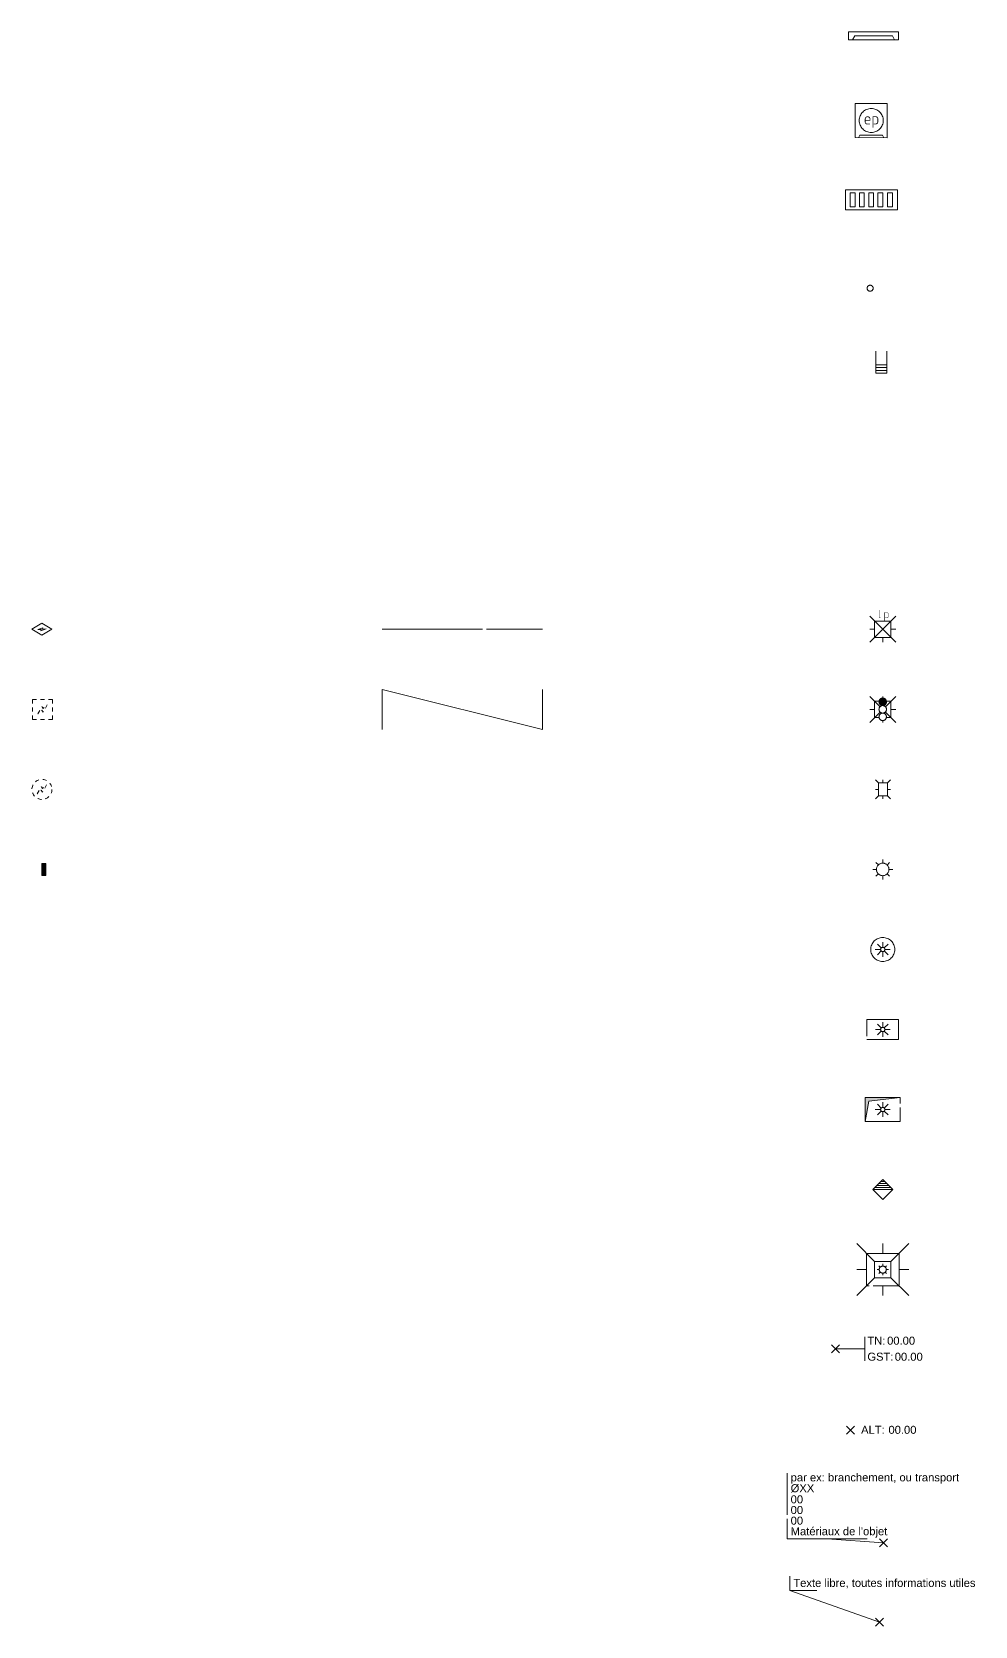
# Model space of a CAD drawing. Header units: metres. Extents: x 3068 to 3311, y 1718 to 1911.
# Drawn here: x 3100.8 to 3124.36, y 1824.65 to 1864.49 of the extents above; entities that cross this region are included whole.
import ezdxf
from ezdxf.enums import TextEntityAlignment as Align

# ---------------------------------------------------------------- set-up
doc = ezdxf.new("R2010")
doc.units = ezdxf.units.M
doc.header["$PDMODE"] = 3
doc.header["$PDSIZE"] = 0.1
for name, pattern in [('GL_0461', [2.5, 2.5, 0]), ('Rec_Continu', [2.5, 2.5, 0]), ('Socle_Continu', [2.5, 2.5, 0]), ('Socle_Discontinu', [0.075, 0.05, -0.025])]:
    doc.linetypes.add(name, pattern=pattern)
doc.layers.add('EAUPL_SCS', color=5, linetype='Socle_Continu', lineweight=13, true_color=0x0000ff)
doc.layers.add('EAUPL_SCT', color=5, linetype='Socle_Continu', lineweight=13, true_color=0x0000ff)
for name, color, linetype, lineweight in [('ECPUB_SCI', 30, 'Socle_Continu', 13), ('ECPUB_SCS', 30, 'Socle_Continu', 13), ('ELECT_SCT', 1, 'Socle_Continu', 13)]:
    doc.layers.add(name, color=color, linetype=linetype, lineweight=lineweight)
doc.styles.add('Reseaux', font='arial.ttf')
doc.styles.get("Standard").update_dxf_attribs({"font": 'arial.ttf'})
doc.linetypes.add('GL_0462', pattern='A,3.5,-0.254,["☼",Standard,S=0.254,R=0,X=-0.15,Y=-0.127],-0.254', length=4.008)

# ---------------------------------------------------------------- blocks, each defined once
blk = doc.blocks.new('GP_0489')
at = {"layer": 'ECPUB_SCS', "linetype": 'Socle_Continu'}
for p, q in [((-0.65, 0.65), (-0.206, 0.206)), ((0, 0.406), (0, 0.65)), ((0.206, 0.206), (0.65, 0.65)), ((-0.406, 0), (-0.65, 0)), ((-0.089, 0), (-0.142, 0)), ((-0.063, 0.063), (-0.097, 0.097)), ((0, 0.089), (0, 0.142)), ((0.063, 0.063), (0.097, 0.097)), ((0.089, 0), (0.142, 0)), ((0.406, 0), (0.65, 0)), ((-0.206, -0.206), (-0.65, -0.65)), ((-0.097, -0.097), (-0.063, -0.063)), ((0, -0.089), (0, -0.142)), ((0.063, -0.063), (0.097, -0.097)), ((0.65, -0.65), (0.206, -0.206)), ((0, -0.406), (0, -0.65))]:
    blk.add_line(p, q, dxfattribs=at)
at = {"layer": 'ECPUB_SCS', "linetype": 'Socle_Continu', "flags": 128}
for points in [[(0.406, -0.406), (0.406, 0.406), (-0.406, 0.406), (-0.406, -0.406)], [(0.206, -0.206), (0.206, 0.206), (-0.206, 0.206), (-0.206, -0.206)]]:
    blk.add_lwpolyline(points, close=True, dxfattribs=at)
at = {"layer": 'ECPUB_SCS', "linetype": 'Socle_Continu'}
blk.add_circle((0, 0), 0.0886, dxfattribs=at)
at = {"layer": 'ECPUB_SCS', "linetype": 'Socle_Continu', "flags": 9}
for tag, p in [('ID', (1.047, 0.608)), ('NATURE', (1.047, 0.287)), ('FAMILLE', (1.047, -0.035)), ('CALQUE', (1.047, -0.356)), ('PCRS', (1.047, -0.677))]:
    blk.add_attdef(tag, p, '', height=0.2, dxfattribs=at)
blk = doc.blocks.new('GP_0485')
at = {"layer": 'ECPUB_SCS', "linetype": 'Socle_Continu'}
for p, q in [((-0.186, 0), (-0.053, 0)), ((-0.133, 0.133), (-0.038, 0.038)), ((0, 0.186), (0, 0.053)), ((0.133, 0.133), (0.038, 0.038)), ((0.053, 0), (0.186, 0)), ((-0.133, -0.133), (-0.038, -0.038)), ((0, -0.053), (0, -0.186)), ((0, -0.106), (0, -0.186)), ((0.133, -0.133), (0.038, -0.038))]:
    blk.add_line(p, q, dxfattribs=at)
for radius in [0.3, 0.0532]:
    blk.add_circle((0, 0), radius, dxfattribs=at)
at = {"layer": 'ECPUB_SCS', "linetype": 'Socle_Continu', "flags": 9}
for tag, p in [('NATURE', (0.661, 0.271)), ('ID', (0.661, 0.592)), ('FAMILLE', (0.661, -0.051)), ('CALQUE', (0.661, -0.372)), ('PCRS', (0.661, -0.693))]:
    blk.add_attdef(tag, p, '', height=0.2, dxfattribs=at)
blk = doc.blocks.new('GP_0484')
at = {"layer": 'ECPUB_SCS', "linetype": 'Socle_Continu'}
for p, q in [((-0.156, 0), (-0.25, 0)), ((-0.11, 0.111), (-0.172, 0.172)), ((0, 0.156), (0, 0.25)), ((0.11, 0.11), (0.172, 0.172)), ((0.156, 0), (0.25, 0)), ((-0.172, -0.172), (-0.11, -0.11)), ((0, -0.156), (0, -0.25)), ((0.111, -0.11), (0.172, -0.172))]:
    blk.add_line(p, q, dxfattribs=at)
blk.add_circle((0, 0), 0.156, dxfattribs=at)
at = {"layer": 'ECPUB_SCS', "linetype": 'Socle_Continu', "flags": 9}
for tag, p in [('NATURE', (0.628, 0.23)), ('ID', (0.628, 0.552)), ('FAMILLE', (0.628, -0.091)), ('CALQUE', (0.628, -0.412)), ('PCRS', (0.628, -0.733))]:
    blk.add_attdef(tag, p, '', height=0.2, dxfattribs=at)
blk = doc.blocks.new('GP_0482')
at = {"layer": 'ECPUB_SCS', "linetype": 'Socle_Continu'}
h = blk.add_hatch(color=256, dxfattribs=at)
h.dxf.hatch_style = 1
edge = h.paths.add_edge_path()
edge.add_arc((0, 0.188), 0.0937, 0, 360)
for p, q in [((-0.325, 0.325), (-0.066, 0.066)), ((-0.203, 0), (-0.325, 0)), ((-0.092, 0.203), (-0.203, 0.203)), ((-0.203, 0.203), (-0.203, -0.203)), ((0, 0.281), (0, 0.325)), ((0.066, 0.066), (0.325, 0.325)), ((0.203, 0.203), (0.092, 0.203)), ((0.203, 0.203), (0.203, -0.203)), ((0.203, 0), (0.325, 0)), ((-0.066, -0.066), (-0.325, -0.325)), ((-0.203, -0.203), (-0.092, -0.203)), ((0, -0.281), (0, -0.325)), ((0.325, -0.325), (0.066, -0.066)), ((0.092, -0.203), (0.203, -0.203))]:
    blk.add_line(p, q, dxfattribs=at)
for centre in [(0, 0.188), (0, 0), (0, -0.187)]:
    blk.add_circle(centre, 0.0937, dxfattribs=at)
at = {"layer": 'ECPUB_SCS', "linetype": 'Socle_Continu', "flags": 9}
for tag, p in [('NATURE', (0.749, 0.237)), ('ID', (0.749, 0.559)), ('FAMILLE', (0.749, -0.084)), ('CALQUE', (0.749, -0.405)), ('PCRS', (0.749, -0.726))]:
    blk.add_attdef(tag, p, '', height=0.2, dxfattribs=at)
blk = doc.blocks.new('GP_0481')
at = {"layer": 'ECPUB_SCS', "linetype": 'Socle_Continu'}
for p, q in [((-0.325, 0.325), (0, 0)), ((0, 0), (-0.325, -0.325)), ((-0.203, 0), (-0.325, 0)), ((0.203, 0.203), (-0.203, 0.203)), ((-0.203, 0.203), (-0.203, -0.203)), ((0, 0), (0.325, 0.325)), ((0.325, -0.325), (0, 0)), ((0.203, 0.203), (0.203, -0.203)), ((0.203, 0), (0.325, 0)), ((-0.203, -0.203), (0.203, -0.203)), ((0, -0.203), (0, -0.325))]:
    blk.add_line(p, q, dxfattribs=at)
at = {"layer": 'ECPUB_SCS', "linetype": 'Socle_Continu', "const_width": 0.01, "flags": 128}
for points in [[(-0.092, 0.487), (-0.092, 0.321, 0.378783), (-0.059, 0.287), (-0.048, 0.287)], [(0.048, 0.22), (0.048, 0.42), (0.098, 0.42, -0.410802), (0.137, 0.381), (0.137, 0.323, -0.396178), (0.098, 0.287), (0.059, 0.287)]]:
    blk.add_lwpolyline(points, format="xyb", dxfattribs=at)
at = {"layer": 'ECPUB_SCS', "linetype": 'Socle_Continu', "flags": 9}
for tag, p in [('NATURE', (0.722, 0.266)), ('ID', (0.722, 0.587)), ('FAMILLE', (0.722, -0.055)), ('CALQUE', (0.722, -0.377)), ('PCRS', (0.722, -0.698))]:
    blk.add_attdef(tag, p, '', height=0.2, dxfattribs=at)
blk = doc.blocks.new('FP_0444')
at = {"layer": 'ELECT_SCT', "linetype": 'Socle_Continu'}
blk.add_hatch(color=256, dxfattribs=at).paths.add_polyline_path([(0.099, 0.15), (0.101, -0.15), (0.001, -0.15), (-0.001, 0.15)])
at = {"layer": 'ELECT_SCT', "linetype": 'Socle_Continu', "flags": 128}
blk.add_lwpolyline([(0.001, -0.15), (-0.001, 0.15), (0.099, 0.15), (0.101, -0.15)], close=True, dxfattribs=at)
at = {"layer": 'ELECT_SCT', "linetype": 'Socle_Continu', "flags": 9}
for tag, p in [('NATURE', (0.672, 0.232)), ('ID', (0.672, 0.553)), ('FAMILLE', (0.672, -0.089)), ('CALQUE', (0.672, -0.411))]:
    blk.add_attdef(tag, p, '', height=0.2, dxfattribs=at)
blk = doc.blocks.new('FP_0441')
at = {"layer": 'ELECT_SCT', "linetype": 'Socle_Continu', "flags": 128}
blk.add_lwpolyline([(0, 0.15), (0.25, 0), (0, -0.15), (-0.25, 0)], close=True, dxfattribs=at)
blk.add_lwpolyline([(-0.106, -0.007), (0.02, 0.038), (0.015, 0.003), (0.104, 0.009), (-0.023, -0.04), (-0.015, -0.002), (-0.106, -0.007)], dxfattribs=at)
at = {"layer": 'ELECT_SCT', "linetype": 'Socle_Continu', "flags": 9}
for tag, p in [('ID', (0.739, -0.018)), ('NATURE', (0.739, -0.339)), ('CALQUE', (0.739, -0.981)), ('FAMILLE', (0.739, -0.66))]:
    blk.add_attdef(tag, p, '', height=0.2, dxfattribs=at)
blk = doc.blocks.new('FP_0442')
at = {"layer": 'ELECT_SCT', "linetype": 'Socle_Discontinu'}
blk.add_lwpolyline([(0, 0), (0.5, 0), (0.5, 0.5), (0, 0.5)], close=True, dxfattribs=at)
at = {"layer": 'ELECT_SCT', "linetype": 'Socle_Discontinu', "flags": 128}
blk.add_lwpolyline([(0.131, 0.135), (0.236, 0.316), (0.265, 0.269), (0.365, 0.367), (0.262, 0.179), (0.234, 0.233), (0.131, 0.135)], dxfattribs=at)
at = {"layer": 'ELECT_SCT', "linetype": 'Socle_Discontinu', "flags": 9}
for tag, p in [('ID', (0.927, 0.336)), ('NATURE', (0.927, 0.014)), ('FAMILLE', (0.927, -0.307)), ('CALQUE', (0.927, -0.628))]:
    blk.add_attdef(tag, p, '', height=0.2, dxfattribs=at)
blk = doc.blocks.new('FP_0443')
at = {"layer": 'ELECT_SCT', "linetype": 'Socle_Discontinu', "flags": 128}
blk.add_lwpolyline([(-0.119, -0.115), (-0.014, 0.066), (0.015, 0.019), (0.115, 0.117), (0.012, -0.071), (-0.016, -0.017), (-0.119, -0.115)], dxfattribs=at)
at = {"layer": 'ELECT_SCT', "linetype": 'Socle_Discontinu'}
blk.add_circle((0, 0), 0.25, dxfattribs=at)
at = {"layer": 'ELECT_SCT', "linetype": 'Socle_Discontinu', "flags": 9}
for tag, p in [('ID', (0.759, 0.116)), ('NATURE', (0.759, -0.205)), ('FAMILLE', (0.759, -0.527)), ('CALQUE', (0.759, -0.848))]:
    blk.add_attdef(tag, p, '', height=0.2, dxfattribs=at)
blk = doc.blocks.new('GP_0483')
at = {"layer": 'ECPUB_SCS', "linetype": 'Socle_Continu'}
for p, q in [((-0.182, 0.238), (-0.107, 0.163)), ((-0.182, 0), (-0.107, 0)), ((-0.107, 0.163), (0.118, 0.163)), ((-0.107, -0.162), (-0.107, 0.163)), ((0.006, 0.163), (0.006, 0.238)), ((0.118, 0.163), (0.193, 0.238)), ((0.118, 0.163), (0.118, -0.162)), ((0.118, 0), (0.193, 0)), ((-0.182, -0.237), (-0.107, -0.162)), ((0.118, -0.162), (-0.107, -0.162)), ((0.006, -0.162), (0.006, -0.237)), ((0.118, -0.162), (0.193, -0.237))]:
    blk.add_line(p, q, dxfattribs=at)
at = {"layer": 'ECPUB_SCS', "linetype": 'Socle_Continu', "flags": 9}
for tag, p in [('NATURE', (0.717, 0.228)), ('ID', (0.717, 0.549)), ('FAMILLE', (0.717, -0.094)), ('CALQUE', (0.717, -0.415))]:
    blk.add_attdef(tag, p, '', height=0.2, dxfattribs=at)
blk = doc.blocks.new('GP_0486')
at = {"layer": 'ECPUB_SCS', "linetype": 'Socle_Continu'}
for p, q in [((0.396, 0.436), (0.396, 0.303)), ((0.21, 0.25), (0.342, 0.25)), ((0.263, 0.383), (0.358, 0.288)), ((0.263, 0.117), (0.358, 0.212)), ((0.396, 0.197), (0.396, 0.064)), ((0.396, 0.144), (0.396, 0.064)), ((0.528, 0.383), (0.433, 0.288)), ((0.528, 0.117), (0.433, 0.212)), ((0.449, 0.25), (0.582, 0.25))]:
    blk.add_line(p, q, dxfattribs=at)
at = {"layer": 'ECPUB_SCS', "linetype": 'Socle_Continu', "flags": 128}
blk.add_lwpolyline([(0, 0), (0.791, 0), (0.791, 0.5), (0, 0.5)], close=True, dxfattribs=at)
at = {"layer": 'ECPUB_SCS', "linetype": 'Socle_Continu'}
blk.add_circle((0.395, 0.25), 0.0532, dxfattribs=at)
at = {"layer": 'ECPUB_SCS', "linetype": 'Socle_Continu', "flags": 9}
for tag, p in [('ID', (1.156, 0.769)), ('NATURE', (1.156, 0.447)), ('CALQUE', (1.156, -0.195)), ('FAMILLE', (1.156, 0.126)), ('PCRS', (1.156, -0.516))]:
    blk.add_attdef(tag, p, '', height=0.2, dxfattribs=at)
blk = doc.blocks.new('GP_0487')
at = {"layer": 'ECPUB_SCS', "linetype": 'Socle_Continu'}
blk.add_hatch(color=256, dxfattribs=at).paths.add_polyline_path([(0.093, 0.509), (0, 0), (0, 0.6), (0.874, 0.6)])
for p, q in [((0.304, 0.433), (0.399, 0.338)), ((0.437, 0.486), (0.437, 0.353)), ((0.57, 0.433), (0.475, 0.338)), ((0.251, 0.3), (0.384, 0.3)), ((0.304, 0.167), (0.399, 0.262)), ((0.437, 0.247), (0.437, 0.114)), ((0.437, 0.194), (0.437, 0.114)), ((0.57, 0.167), (0.475, 0.262)), ((0.49, 0.3), (0.623, 0.3))]:
    blk.add_line(p, q, dxfattribs=at)
at = {"layer": 'ECPUB_SCS', "linetype": 'Socle_Continu', "flags": 128}
blk.add_lwpolyline([(0.874, 0), (0, 0), (0, 0.6), (0.874, 0.6)], close=True, dxfattribs=at)
at = {"layer": 'ECPUB_SCS', "linetype": 'Socle_Continu'}
blk.add_lwpolyline([(0.093, 0.509), (0, 0), (0, 0.6), (0.874, 0.6)], close=True, dxfattribs=at)
blk.add_circle((0.437, 0.3), 0.0532, dxfattribs=at)
at = {"layer": 'ECPUB_SCS', "linetype": 'Socle_Continu', "flags": 9}
for tag, p in [('ID', (1.167, 0.854)), ('NATURE', (1.167, 0.533)), ('FAMILLE', (1.167, 0.212)), ('CALQUE', (1.167, -0.109)), ('PCRS', (1.167, -0.431))]:
    blk.add_attdef(tag, p, '', height=0.2, dxfattribs=at)
blk = doc.blocks.new('GP_0488')
at = {"layer": 'ECPUB_SCS', "linetype": 'Socle_Continu'}
for p, q in [((0.25, 0), (-0.25, 0)), ((0.2, 0.05), (-0.2, 0.05)), ((0.15, 0.1), (-0.15, 0.1)), ((0.1, 0.15), (-0.1, 0.15)), ((0.05, 0.2), (-0.05, 0.2))]:
    blk.add_line(p, q, dxfattribs=at)
at = {"layer": 'ECPUB_SCS', "linetype": 'Socle_Continu', "flags": 128}
blk.add_lwpolyline([(0, -0.25), (-0.25, 0), (0, 0.25), (0.25, 0)], close=True, dxfattribs=at)
at = {"layer": 'ECPUB_SCS', "linetype": 'Socle_Continu', "flags": 9}
for tag, p in [('NATURE', (0.714, 0.267)), ('ID', (0.714, 0.589)), ('FAMILLE', (0.714, -0.054)), ('CALQUE', (0.714, -0.375)), ('PCRS', (0.714, -0.697))]:
    blk.add_attdef(tag, p, '', height=0.2, dxfattribs=at)
blk = doc.blocks.new('*U296')
at = {"layer": 'ECPUB_SCI', "linetype": 'Socle_Continu'}
blk.add_line((-1.406, 0.102), (0, 0), dxfattribs=at)
at = {"layer": 'ECPUB_SCI', "linetype": 'Socle_Continu', "flags": 128}
blk.add_lwpolyline([(-0.406, 0.102), (-2.406, 0.102), (-2.406, 1.741)], dxfattribs=at)
at = {"layer": 'ECPUB_SCI', "linetype": 'Socle_Continu'}
blk.add_point((0, 0), dxfattribs=at)
for tag, p in [('TYPE', (-2.318, 1.536)), ('DIAM', (-2.318, 1.265)), ('NBR', (-2.318, 0.987)), ('LARG', (-2.318, 0.721)), ('HAUT', (-2.318, 0.455)), ('MATER', (-2.318, 0.19))]:
    blk.add_attdef(tag, p, '', height=0.2, dxfattribs=at)
at = {"layer": 'ECPUB_SCI', "linetype": 'Socle_Continu', "flags": 9}
for tag, p in [('ID', (2.47, 1.418)), ('NATURE', (2.47, 1.097)), ('FAMILLE', (2.47, 0.776)), ('CALQUE', (2.47, 0.454))]:
    blk.add_attdef(tag, p, '', height=0.2, dxfattribs=at)
blk = doc.blocks.new('*U298')
at = {"layer": 'ECPUB_SCI', "linetype": 'Socle_Continu'}
blk.add_line((-2.238, 0.792), (0, 0), dxfattribs=at)
at = {"layer": 'ECPUB_SCI', "linetype": 'Socle_Continu', "flags": 128}
blk.add_lwpolyline([(-1.565, 0.792), (-2.238, 0.792), (-2.238, 1.149)], dxfattribs=at)
at = {"layer": 'ECPUB_SCI', "linetype": 'Socle_Continu'}
blk.add_point((0, 0), dxfattribs=at)
blk.add_attdef('TXT', (-2.149, 0.88), '', height=0.2, dxfattribs=at)
at = {"layer": 'ECPUB_SCI', "linetype": 'Socle_Continu', "flags": 9}
for tag, p in [('NATURE', (1.967, -0.177)), ('ID', (1.967, 0.144)), ('FAMILLE', (1.967, -0.499)), ('CALQUE', (1.967, -0.82)), ('PCRS', (1.967, -1.141))]:
    blk.add_attdef(tag, p, '', height=0.2, dxfattribs=at)
blk = doc.blocks.new('*U316')
at = {"layer": 'ECPUB_SCI', "linetype": 'Socle_Continu'}
blk.add_line((0.733, 0), (0, 0), dxfattribs=at)
at = {"layer": 'ECPUB_SCI', "linetype": 'Socle_Continu', "flags": 128}
blk.add_lwpolyline([(0.733, -0.3), (0.733, 0.3)], dxfattribs=at)
at = {"layer": 'ECPUB_SCI', "linetype": 'Socle_Continu'}
blk.add_point((0, 0), dxfattribs=at)
at = {"layer": 'ECPUB_SCI', "linetype": 'Socle_Continu', "char_height": 0.2, "attachment_point": 4}
for s, insert in [('TN:', (0.793, 0.2)), ('GST:', (0.793, -0.201))]:
    blk.add_mtext_dynamic_manual_height_columns(s, width=0.46273, gutter_width=1, heights=[0], dxfattribs=dict(at, insert=insert))
at = {"layer": 'ECPUB_SCI', "linetype": 'Socle_Continu'}
for tag, p in [('TN', (1.286, 0.2)), ('GST', (1.477, -0.201))]:
    blk.add_attdef(tag, text='', height=0.2, dxfattribs=at).set_placement(p, align=Align.MIDDLE_LEFT)
at = {"layer": 'ECPUB_SCI', "linetype": 'Socle_Continu', "style": 'Reseaux', "flags": 9}
for tag, p in [('ID', (2.428, 0.07)), ('NATURE', (2.428, -0.251)), ('FAMILLE', (2.428, -0.573))]:
    blk.add_attdef(tag, p, '', height=0.2, dxfattribs=at)
at = {"layer": 'ECPUB_SCI', "linetype": 'Socle_Continu', "flags": 9}
blk.add_attdef('CALQUE', (2.428, -0.894), '', height=0.2, dxfattribs=at)
blk = doc.blocks.new('GP_0491')
at = {"layer": 'ECPUB_SCI', "linetype": 'Socle_Continu'}
blk.add_point((0, 0), dxfattribs=at)
at = {"layer": 'ECPUB_SCI', "linetype": 'Socle_Continu', "insert": (0.268, 0.01), "char_height": 0.2, "attachment_point": 4}
blk.add_mtext_dynamic_manual_height_columns('ALT:', width=0.46273, gutter_width=1, heights=[0], dxfattribs=at)
at = {"layer": 'ECPUB_SCI', "linetype": 'Socle_Continu'}
blk.add_attdef('ALT', text='', height=0.2, dxfattribs=at).set_placement((0.952, 0.01), align=Align.MIDDLE_LEFT)
at = {"layer": 'ECPUB_SCI', "linetype": 'Socle_Continu', "style": 'Reseaux', "flags": 9}
for tag, p in [('ID', (2.038, -0.106)), ('NATURE', (2.038, -0.427)), ('FAMILLE', (2.038, -0.748))]:
    blk.add_attdef(tag, p, '', height=0.2, dxfattribs=at)
at = {"layer": 'ECPUB_SCI', "linetype": 'Socle_Continu', "flags": 9}
for tag, p in [('CALQUE', (2.038, -1.07)), ('TYPE', (2.047, -1.358))]:
    blk.add_attdef(tag, p, '', height=0.2, dxfattribs=at)
blk = doc.blocks.new('BP_2055')
at = {"layer": 'EAUPL_SCS', "linetype": 'Socle_Continu'}
blk.add_lwpolyline([(0, 0.2), (1.25, 0.2), (1.25, 0), (0, 0)], close=True, dxfattribs=at)
at = {"layer": 'EAUPL_SCS', "linetype": 'Socle_Continu', "flags": 128}
blk.add_lwpolyline([(1.15, 0), (1.093, 0.1), (0.157, 0.1), (0.1, 0)], dxfattribs=at)
at = {"layer": 'EAUPL_SCS', "linetype": 'Socle_Continu', "flags": 9}
for tag, p in [('ID', (1.896, 0.244)), ('NATURE', (1.896, -0.077)), ('FAMILLE', (1.896, -0.398)), ('CALQUE', (1.896, -0.719)), ('PCRS', (1.896, -1.041))]:
    blk.add_attdef(tag, p, '', height=0.2, dxfattribs=at)
blk = doc.blocks.new('BP_2056')
at = {"layer": 'EAUPL_SCS', "linetype": 'Socle_Continu'}
blk.add_lwpolyline([(0, 0), (0.8, -0.003), (0.8, 0.852), (0, 0.855)], close=True, dxfattribs=at)
at = {"layer": 'EAUPL_SCS', "linetype": 'Socle_Continu', "const_width": 0.02, "flags": 128}
for points in [[(0.369, 0.341), (0.294, 0.341, -0.424), (0.249, 0.386), (0.249, 0.461, -0.997785), (0.369, 0.461), (0.369, 0.431), (0.264, 0.431)], [(0.444, 0.251), (0.444, 0.521), (0.512, 0.521, -0.410802), (0.564, 0.468), (0.564, 0.39, -0.396178), (0.512, 0.341), (0.459, 0.341)]]:
    blk.add_lwpolyline(points, format="xyb", dxfattribs=at)
at = {"layer": 'EAUPL_SCS', "linetype": 'Socle_Continu', "flags": 128}
blk.add_lwpolyline([(0.718, -0.002), (0.683, 0.058), (0.117, 0.058), (0.082, -0.002)], dxfattribs=at)
at = {"layer": 'EAUPL_SCS', "linetype": 'Socle_Continu'}
blk.add_circle((0.4, 0.427), 0.3, dxfattribs=at)
at = {"layer": 'EAUPL_SCS', "linetype": 'Socle_Continu', "flags": 9}
for tag, p in [('NATURE', (1.623, 0.658)), ('ID', (1.623, 0.98)), ('FAMILLE', (1.623, 0.337)), ('CALQUE', (1.623, 0.016)), ('PCRS', (1.623, -0.306)), ('TYPE', (1.623, -0.627))]:
    blk.add_attdef(tag, p, '', height=0.2, dxfattribs=at)
blk = doc.blocks.new('BP_2057')
at = {"layer": 'EAUPL_SCS', "linetype": 'Rec_Continu'}
for points in [[(0, -0.25), (1.3, -0.25), (1.3, 0.25), (0, 0.25), (0, -0.25)], [(0.122, -0.177), (0.242, -0.177), (0.242, 0.173), (0.122, 0.173), (0.122, -0.177)], [(0.35, -0.177), (0.47, -0.177), (0.47, 0.173), (0.35, 0.173), (0.35, -0.177)], [(0.583, -0.177), (0.703, -0.177), (0.703, 0.173), (0.583, 0.173), (0.583, -0.177)], [(0.813, -0.175), (0.933, -0.175), (0.933, 0.175), (0.813, 0.175), (0.813, -0.175)], [(1.056, -0.175), (1.176, -0.175), (1.176, 0.175), (1.056, 0.175), (1.056, -0.175)]]:
    blk.add_lwpolyline(points, close=True, dxfattribs=at)
at = {"layer": 'EAUPL_SCS', "linetype": 'Rec_Continu', "flags": 9}
for tag, p in [('ID', (1.921, 0.228)), ('NATURE', (1.921, -0.094)), ('FAMILLE', (1.921, -0.415)), ('CALQUE', (1.921, -0.736))]:
    blk.add_attdef(tag, p, '', height=0.2, dxfattribs=at)
at = {"layer": 'EAUPL_SCS', "linetype": 'Socle_Continu', "flags": 9}
blk.add_attdef('PCRS', (1.921, -1.058), '', height=0.2, dxfattribs=at)
blk = doc.blocks.new('BP_2058')
at = {"layer": 'EAUPL_SCS', "linetype": 'Socle_Continu'}
blk.add_circle((0, 0), 0.075, dxfattribs=at)
at = {"layer": 'EAUPL_SCS', "linetype": 'Socle_Continu', "flags": 9}
for tag, p in [('ID', (0.501, -0.1)), ('NATURE', (0.501, -0.421)), ('FAMILLE', (0.501, -0.742)), ('CALQUE', (0.501, -1.064)), ('PCRS', (0.501, -1.385))]:
    blk.add_attdef(tag, p, '', height=0.2, dxfattribs=at)
blk = doc.blocks.new('BP_2059')
at = {"layer": 'EAUPL_SCT', "linetype": 'Socle_Continu', "lineweight": -2, "flags": 128}
for points in [[(0, 0.55), (0, 0), (0.275, 0)], [(0.275, 0), (0.275, 0.55)], [(0, 0.206), (0.275, 0.206)], [(0.275, 0.138), (0, 0.138)], [(0, 0.069), (0.275, 0.069)]]:
    blk.add_lwpolyline(points, dxfattribs=at)
at = {"layer": 'EAUPL_SCT', "linetype": 'Socle_Continu', "lineweight": -3, "ltscale": 0.01, "flags": 9}
for tag, p in [('ID', (1, 1.289)), ('NATURE', (1, 0.967)), ('FAMILLE', (1, 0.646)), ('CALQUE', (1, 0.325)), ('PCRS', (1, 0.003))]:
    blk.add_attdef(tag, p, '', height=0.2, dxfattribs=at)

msp = doc.modelspace()

# ---------------------------------------------------------------- linework, layer by layer
at = {"layer": 'ECPUB_SCS', "linetype": 'GL_0461'}
msp.add_line((3109.549, 1849.56), (3113.549, 1849.56), dxfattribs=at)
at = {"layer": 'ECPUB_SCS', "linetype": 'GL_0462'}
msp.add_lwpolyline([(3109.549, 1847.06), (3109.549, 1848.06), (3113.549, 1847.06), (3113.549, 1848.06)], dxfattribs=at)

# ---------------------------------------------------------------- block references
at = {"layer": 'EAUPL_SCS', "linetype": 'Socle_Continu'}
for name, p in [('BP_2055', (3121.196, 1864.289)), ('BP_2056', (3121.362, 1861.848)), ('BP_2057', (3121.115, 1860.296)), ('BP_2058', (3121.734, 1858.084)), ('BP_2059', (3121.88, 1855.961))]:
    msp.add_blockref(name, p, dxfattribs=at)
at = {"layer": 'ECPUB_SCI', "linetype": 'Socle_Continu'}
for name, p, values in [('*U316', (3120.872, 1831.584), {'TN': '00.00', 'GST': '00.00'}), ('GP_0491', (3121.24, 1829.547), {'ALT': '00.00'}), ('*U296', (3122.067, 1826.732), {'TYPE': 'par ex: branchement, ou transport', 'DIAM': 'ØXX', 'NBR': '00', 'LARG': '00', 'HAUT': '00', 'MATER': "Matériaux de l'objet"}), ('*U298', (3121.965, 1824.751), {'TXT': 'Texte libre, toutes informations utiles'})]:
    msp.add_blockref(name, p, dxfattribs=at).add_auto_attribs(values)
at = {"layer": 'ECPUB_SCS', "linetype": 'Socle_Continu'}
for name, p in [('GP_0481', (3122.049, 1849.56)), ('GP_0482', (3122.049, 1847.56)), ('GP_0483', (3122.047, 1845.56)), ('GP_0484', (3122.049, 1843.56)), ('GP_0485', (3122.049, 1841.56)), ('GP_0486', (3121.654, 1839.31)), ('GP_0487', (3121.612, 1837.26)), ('GP_0488', (3122.049, 1835.56)), ('GP_0489', (3122.049, 1833.56))]:
    msp.add_blockref(name, p, dxfattribs=at)
at = {"layer": 'ELECT_SCT', "linetype": 'Socle_Continu'}
for name, p in [('FP_0441', (3101.049, 1849.56)), ('FP_0442', (3100.816, 1847.31)), ('FP_0443', (3101.049, 1845.56)), ('FP_0444', (3101.049, 1843.56))]:
    msp.add_blockref(name, p, dxfattribs=at)

doc.saveas('drawing.dxf')
